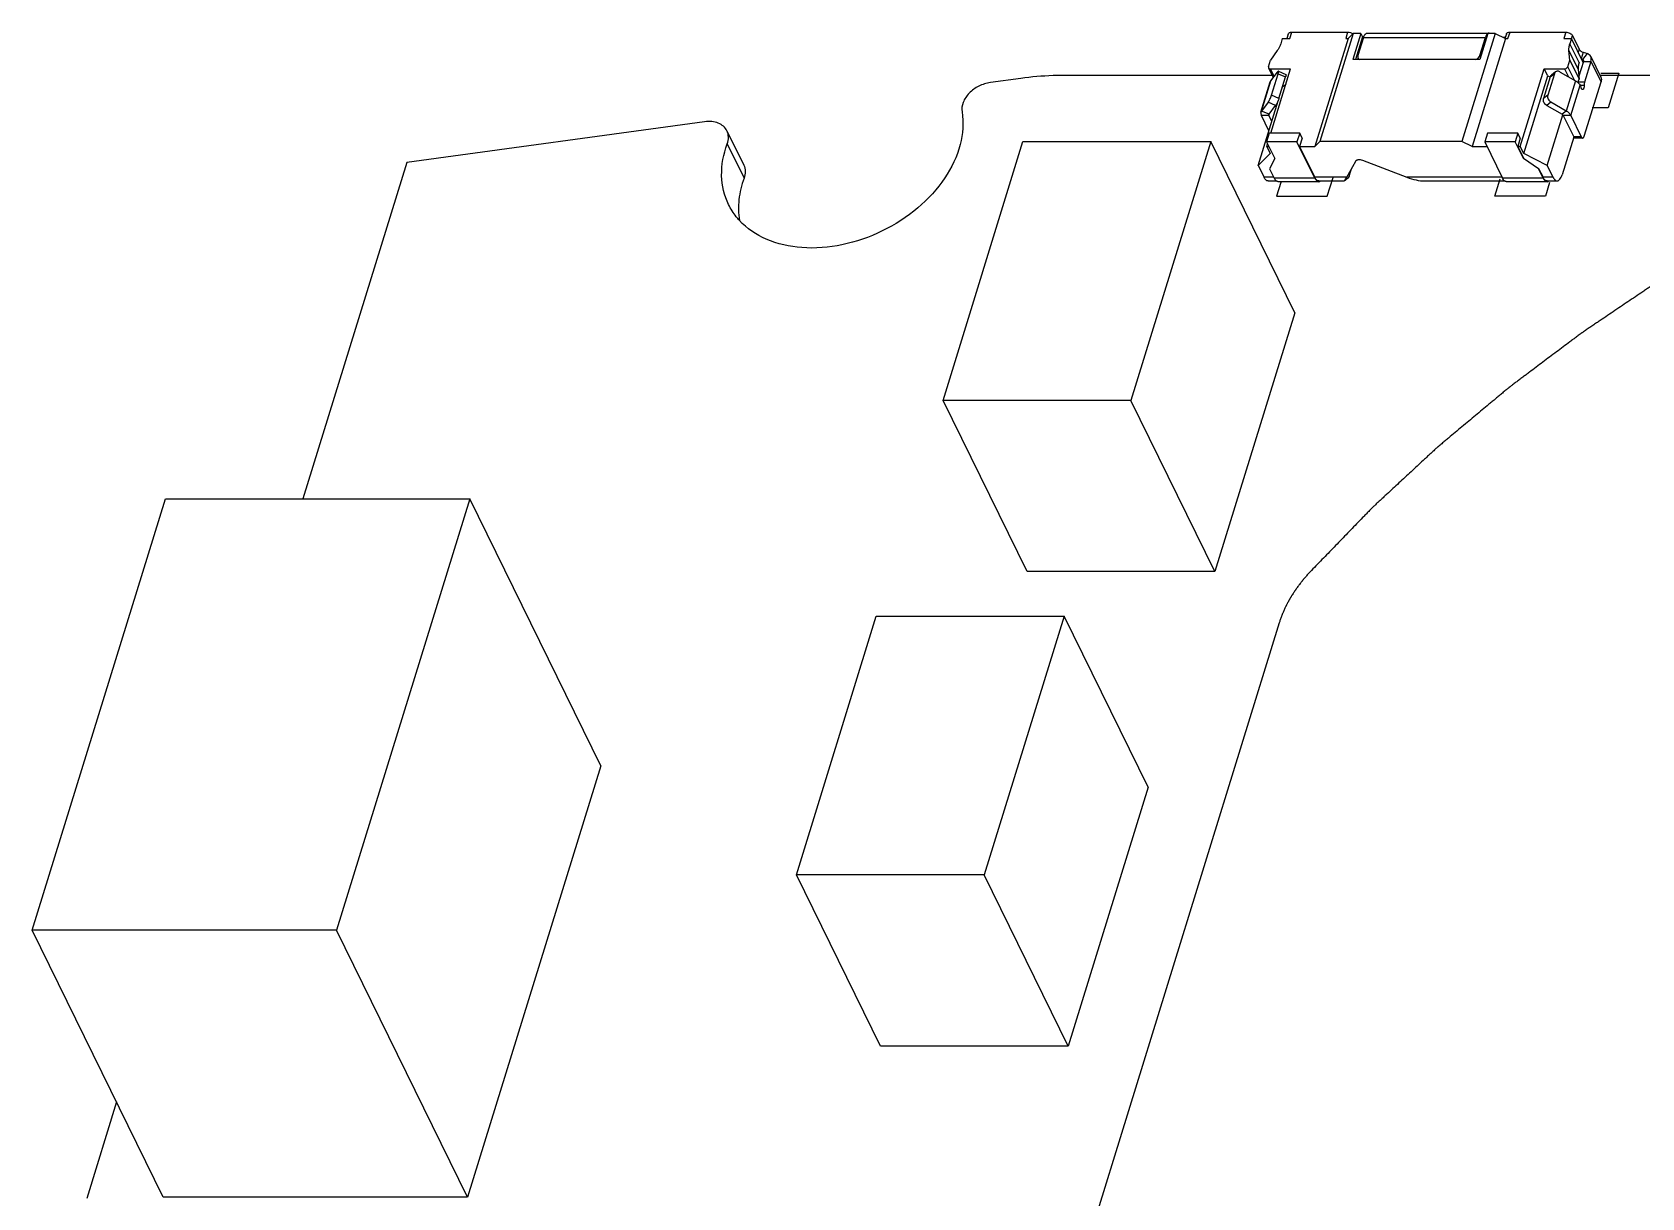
# Model space of a CAD drawing. Header units: millimetres. Extents: x 0 to 420, y 0 to 297.
# Drawn here: x 52.23 to 81.46, y 222.07 to 243.23 of the extents above; entities that cross this region are included whole.
import ezdxf

# ---------------------------------------------------------------- set-up
doc = ezdxf.new("R2010")
doc.units = ezdxf.units.MM
doc.header["$LTSCALE"] = 23.1
doc.layers.get('0').update_dxf_attribs({"linetype": 'CONTINUOUS'})

msp = doc.modelspace()

# ---------------------------------------------------------------- linework, layer by layer
at = {"color": 7, "linetype": 'CONTINUOUS'}
for p, q in [((75.037, 243.199), (75.011, 243.115)), ((75.102, 243.232), (76.115, 243.232)), ((76.217, 243.208), (75.612, 241.25)), ((76.125, 243.115), (76.217, 243.208)), ((76.355, 243.208), (76.21, 242.738)), ((76.355, 243.208), (76.217, 243.208)), ((76.355, 243.208), (76.386, 243.146)), ((76.466, 243.213), (78.676, 243.213)), ((78.796, 243.208), (78.191, 241.25)), ((78.658, 243.208), (78.513, 242.738)), ((78.796, 243.208), (78.658, 243.208)), ((78.796, 243.208), (78.98, 243.115)), ((78.998, 243.199), (78.972, 243.118)), ((79.063, 243.232), (80.076, 243.232)), ((80.198, 243.17), (80.32, 242.921)), ((74.837, 242.898), (74.714, 242.723)), ((74.928, 243.115), (74.899, 243.021)), ((74.928, 243.115), (75.066, 243.115)), ((76.125, 243.115), (75.52, 241.156)), ((76.079, 243.115), (76.125, 243.115)), ((76.405, 243.138), (76.302, 242.806)), ((76.389, 243.139), (76.405, 243.139)), ((78.98, 243.115), (78.375, 241.156)), ((78.513, 242.806), (78.615, 243.138)), ((78.98, 243.115), (79.026, 243.115)), ((80.039, 243.115), (80.178, 243.115)), ((80.149, 242.723), (80.134, 242.898)), ((80.178, 243.115), (80.149, 243.021)), ((80.389, 242.684), (80.178, 243.115)), ((74.678, 242.605), (74.714, 242.723)), ((74.679, 242.583), (74.765, 242.408)), ((78.513, 242.738), (76.21, 242.738)), ((76.298, 242.738), (76.305, 242.762)), ((76.304, 242.762), (76.316, 242.738)), ((80.112, 242.605), (80.149, 242.723)), ((80.149, 242.723), (80.316, 242.381)), ((80.395, 242.702), (80.312, 242.435)), ((80.393, 242.867), (80.357, 242.75)), ((80.465, 242.847), (80.378, 242.739)), ((80.533, 242.702), (80.416, 242.324)), ((80.528, 242.791), (80.711, 242.418)), ((70.179, 242.393), (69.628, 242.317)), ((74.746, 242.447), (70.959, 242.447)), ((74.541, 241.78), (74.71, 242.329)), ((74.712, 242.566), (75.08, 242.566)), ((74.72, 241.398), (75.08, 242.566)), ((74.721, 242.349), (74.841, 242.509)), ((74.732, 242.087), (74.853, 242.478)), ((74.858, 242.522), (74.993, 242.462)), ((74.867, 242.027), (74.988, 242.419)), ((74.929, 242.228), (74.997, 242.296)), ((79.25, 241.156), (79.686, 242.566)), ((79.311, 241.032), (79.747, 242.442)), ((79.793, 242.419), (79.672, 242.027)), ((79.747, 242.442), (79.686, 242.566)), ((79.686, 242.566), (80.054, 242.566)), ((79.747, 242.442), (79.793, 242.418)), ((79.87, 242.478), (79.748, 242.087)), ((79.89, 242.51), (79.814, 242.45)), ((79.976, 242.509), (80.253, 242.349)), ((80.297, 242.318), (80.316, 242.381)), ((80.302, 242.556), (80.316, 242.381)), ((80.412, 241.347), (80.716, 242.329)), ((88.562, 242.447), (80.711, 242.447)), ((80.349, 242.241), (80.336, 242.27)), ((74.49, 240.814), (74.852, 241.986)), ((74.684, 241.443), (74.548, 241.721)), ((74.672, 241.961), (74.552, 241.801)), ((74.738, 241.616), (74.686, 241.721)), ((74.687, 241.741), (74.807, 241.901)), ((79.73, 241.901), (80.007, 241.741)), ((79.74, 240.814), (80.023, 241.729)), ((80.084, 241.801), (79.807, 241.961)), ((80.026, 241.725), (80.028, 241.721)), ((80.028, 241.721), (80.219, 241.331)), ((80.166, 241.721), (80.358, 241.331)), ((64.439, 241.607), (59.033, 240.867)), ((64.845, 241.441), (65.15, 240.819)), ((68.768, 236.547), (70.22, 241.247)), ((70.22, 241.247), (73.628, 241.247)), ((73.628, 241.247), (72.176, 236.547)), ((75.153, 238.139), (73.628, 241.247)), ((74.691, 241.398), (74.643, 241.242)), ((74.643, 241.242), (74.792, 240.937)), ((75.195, 241.242), (74.643, 241.242)), ((74.645, 241.156), (74.66, 241.206)), ((74.645, 241.156), (74.706, 241.032)), ((74.645, 241.156), (74.685, 241.156)), ((75.244, 241.398), (74.691, 241.398)), ((75.244, 241.398), (75.195, 241.242)), ((75.519, 240.583), (75.195, 241.242)), ((75.289, 241.305), (75.243, 241.156)), ((75.243, 241.156), (75.518, 240.597)), ((75.243, 241.156), (75.52, 241.156)), ((75.289, 241.305), (75.244, 241.398)), ((75.612, 241.25), (75.52, 241.156)), ((78.191, 241.25), (75.612, 241.25)), ((78.375, 241.156), (78.191, 241.25)), ((78.375, 241.156), (78.645, 241.156)), ((78.652, 241.398), (78.603, 241.242)), ((78.603, 241.242), (78.927, 240.583)), ((79.156, 241.242), (78.603, 241.242)), ((79.204, 241.398), (78.652, 241.398)), ((79.204, 241.398), (79.156, 241.242)), ((79.305, 240.937), (79.156, 241.242)), ((79.25, 241.305), (79.204, 241.398)), ((79.25, 241.305), (79.204, 241.156)), ((79.204, 241.156), (79.308, 240.945)), ((79.204, 241.156), (79.25, 241.156)), ((79.311, 241.032), (79.25, 241.156)), ((80.222, 241.327), (80.011, 240.645)), ((80.382, 241.31), (80.244, 241.31)), ((59.033, 240.867), (57.147, 234.762)), ((74.706, 241.032), (74.49, 240.814)), ((74.792, 240.937), (74.699, 240.751)), ((74.702, 240.759), (74.791, 240.938)), ((76.1, 240.597), (76.261, 240.892)), ((76.382, 240.908), (77.192, 240.597)), ((79.308, 240.945), (79.305, 240.937)), ((79.581, 240.751), (79.305, 240.937)), ((79.308, 240.945), (79.583, 240.759)), ((79.74, 240.814), (79.311, 241.032)), ((74.49, 240.814), (74.597, 240.597)), ((74.67, 240.532), (74.82, 240.532)), ((74.699, 240.751), (74.782, 240.583)), ((75.591, 240.532), (76.052, 240.532)), ((76.052, 240.532), (76.053, 240.532)), ((76.067, 240.541), (76.058, 240.535)), ((76.151, 240.645), (76.184, 240.752)), ((77.51, 240.532), (78.964, 240.532)), ((79.583, 240.759), (79.581, 240.751)), ((79.663, 240.583), (79.581, 240.751)), ((79.583, 240.759), (79.663, 240.597)), ((79.735, 240.532), (79.92, 240.532)), ((79.847, 240.597), (79.74, 240.814)), ((75.591, 240.518), (74.854, 240.518)), ((79.736, 240.518), (78.999, 240.518)), ((75.153, 238.139), (73.701, 233.439)), ((70.293, 233.439), (68.768, 236.547)), ((72.176, 236.547), (68.768, 236.547)), ((73.701, 233.439), (72.176, 236.547)), ((52.23, 226.929), (54.651, 234.762)), ((54.651, 234.762), (60.177, 234.762)), ((60.177, 234.762), (57.756, 226.929)), ((62.556, 229.914), (60.177, 234.762)), ((73.701, 233.439), (70.293, 233.439)), ((66.105, 227.93), (67.557, 232.63)), ((67.557, 232.63), (70.965, 232.63)), ((70.965, 232.63), (69.513, 227.93)), ((72.49, 229.522), (70.965, 232.63)), ((62.556, 229.914), (60.136, 222.08)), ((72.49, 229.522), (71.038, 224.822)), ((67.63, 224.822), (66.105, 227.93)), ((69.513, 227.93), (66.105, 227.93)), ((71.038, 224.822), (69.513, 227.93)), ((54.609, 222.08), (52.23, 226.929)), ((57.756, 226.929), (52.23, 226.929)), ((60.136, 222.08), (57.756, 226.929)), ((71.038, 224.822), (67.63, 224.822)), ((53.762, 223.808), (53.22, 222.055)), ((60.136, 222.08), (54.609, 222.08))]:
    msp.add_line(p, q, dxfattribs=at)
at = {"color": 9, "linetype": 'CONTINUOUS'}
for p, q in [((75.066, 243.115), (75.102, 243.232)), ((76.115, 243.232), (76.079, 243.115)), ((79.026, 243.115), (79.063, 243.232)), ((80.076, 243.232), (80.039, 243.115)), ((80.18, 243.11), (80.198, 243.17)), ((76.386, 243.146), (76.26, 242.738)), ((76.405, 243.138), (78.615, 243.138)), ((78.615, 243.138), (78.628, 243.111)), ((80.134, 242.898), (80.302, 242.556)), ((80.317, 242.68), (80.149, 243.021)), ((80.32, 242.921), (80.302, 242.861)), ((78.526, 242.779), (78.513, 242.806)), ((80.232, 242.362), (80.112, 242.605)), ((80.395, 242.702), (80.533, 242.702)), ((80.533, 242.702), (80.716, 242.329)), ((74.552, 241.801), (74.721, 242.349)), ((74.78, 242.428), (74.712, 242.566)), ((74.853, 242.478), (74.988, 242.419)), ((79.793, 242.419), (79.87, 242.478)), ((80.054, 242.566), (80.124, 242.424)), ((80.253, 242.349), (80.084, 241.801)), ((80.416, 242.324), (80.299, 242.324)), ((74.867, 242.027), (74.732, 242.087)), ((79.748, 242.087), (79.672, 242.027)), ((80.166, 241.721), (80.336, 242.27)), ((80.336, 242.27), (80.409, 242.27)), ((74.686, 241.721), (74.548, 241.721)), ((74.687, 241.741), (74.552, 241.801)), ((74.807, 241.901), (74.672, 241.961)), ((74.686, 241.721), (74.696, 241.753)), ((79.807, 241.961), (79.73, 241.901)), ((80.084, 241.801), (80.007, 241.741)), ((80.166, 241.721), (80.028, 241.721)), ((64.85, 241.202), (65.155, 240.58)), ((80.358, 241.331), (80.219, 241.331)), ((74.775, 240.597), (74.597, 240.597)), ((75.519, 240.583), (74.782, 240.583)), ((76.1, 240.597), (75.518, 240.597)), ((75.521, 240.591), (75.519, 240.583)), ((78.92, 240.597), (77.192, 240.597)), ((79.663, 240.583), (78.927, 240.583)), ((79.847, 240.597), (79.663, 240.597)), ((79.666, 240.591), (79.663, 240.583))]:
    msp.add_line(p, q, dxfattribs=at)
at = {"color": 4, "linetype": 'CONTINUOUS'}
for p, q in [((80.711, 242.486), (81.04, 242.486)), ((81.04, 242.486), (80.847, 241.859)), ((80.847, 241.859), (80.556, 241.859)), ((75.745, 240.254), (75.85, 240.594)), ((78.785, 240.254), (78.882, 240.568)), ((74.901, 240.503), (74.824, 240.254)), ((74.824, 240.254), (75.745, 240.254)), ((79.706, 240.254), (78.785, 240.254)), ((79.783, 240.503), (79.706, 240.254)), ((74.87, 232.505), (63.683, 196.301))]:
    msp.add_line(p, q, dxfattribs=at)
at = {"color": 7, "linetype": 'CONTINUOUS'}
for centre, radius, start, end in [((78.676, 243.182), 0.031, 90.0987, 101.7926), ((76.235, 243.072), 0.168, 23.5833, 26.1511), ((76.244, 243.076), 0.158, 20.9452, 23.5834), ((76.251, 243.078), 0.151, 19.529, 20.9355), ((76.671, 243.055), 0.278, 162.543, 162.828), ((80.545, 243.072), 0.373, 239.6973, 243.3773), ((80.288, 241.365), 0.0766, 206.0821, 209.788), ((75.738, 240.705), 0.245, 206.1268, 207.7244), ((76.002, 240.692), 0.157, 337.1308, 342.7855), ((79.883, 240.705), 0.245, 206.1268, 207.7244)]:
    msp.add_arc(centre, radius, start, end, dxfattribs=at)
for centre, major_axis, ratio, start_param, end_param in [((76.172, 240.832), (0.122, 0.3), 0.099584, 3.209758, 3.852756), ((77.265, 240.832), (0.483, -0.196), 0.470747, -1.53043, -0.859633)]:
    msp.add_ellipse(centre, major_axis=major_axis, ratio=ratio, start_param=start_param, end_param=end_param, dxfattribs=at)
for points, knots in [([(75.037, 243.199), (75.038, 243.204), (75.045, 243.214), (75.06, 243.225), (75.079, 243.231), (75.094, 243.232), (75.102, 243.232)], [0, 0, 0, 0, 0.202211, 0.429996, 0.696233, 1, 1, 1, 1]), ([(76.115, 243.232), (76.132, 243.232), (76.166, 243.226), (76.197, 243.211), (76.211, 243.201)], [0, 0, 0, 0, 0.502839, 1, 1, 1, 1]), ([(76.405, 243.139), (76.408, 243.15), (76.416, 243.169), (76.428, 243.19), (76.44, 243.202), (76.448, 243.208), (76.457, 243.212), (76.463, 243.213), (76.466, 243.213)], [0, 0, 0, 0, 0.331431, 0.604867, 0.719848, 0.821871, 0.913754, 1, 1, 1, 1]), ([(78.644, 243.195), (78.637, 243.188), (78.626, 243.169), (78.619, 243.149), (78.615, 243.138)], [0, 0, 0, 0, 0.44946, 1, 1, 1, 1]), ([(78.658, 243.208), (78.657, 243.207), (78.651, 243.203), (78.647, 243.199), (78.644, 243.195)], [0, 0, 0, 0, 0.231286, 1, 1, 1, 1]), ([(78.67, 243.213), (78.669, 243.212), (78.665, 243.211), (78.661, 243.21), (78.659, 243.208)], [0, 0, 0, 0, 0.240859, 1, 1, 1, 1]), ([(78.694, 243.208), (78.692, 243.209), (78.687, 243.212), (78.681, 243.213), (78.676, 243.213)], [0, 0, 0, 0, 0.264969, 1, 1, 1, 1]), ([(78.998, 243.199), (78.999, 243.204), (79.005, 243.214), (79.02, 243.225), (79.04, 243.231), (79.055, 243.232), (79.063, 243.232)], [0, 0, 0, 0, 0.202241, 0.430065, 0.69618, 1, 1, 1, 1]), ([(80.076, 243.232), (80.088, 243.232), (80.114, 243.229), (80.15, 243.216), (80.179, 243.196), (80.194, 243.179), (80.198, 243.17)], [0, 0, 0, 0, 0.264742, 0.536643, 0.788515, 1, 1, 1, 1]), ([(74.899, 243.021), (74.895, 243.011), (74.88, 242.967), (74.857, 242.926), (74.837, 242.898)], [0, 0, 0, 0, 0.240709, 1, 1, 1, 1]), ([(76.393, 243.129), (76.394, 243.127), (76.395, 243.123), (76.397, 243.118), (76.398, 243.114)], [0, 0, 0, 0, 0.254078, 1, 1, 1, 1]), ([(78.932, 243.139), (78.942, 243.139), (78.961, 243.141), (78.978, 243.15), (78.984, 243.155)], [0, 0, 0, 0, 0.548112, 1, 1, 1, 1]), ([(80.134, 242.898), (80.132, 242.918), (80.133, 242.96), (80.142, 243.001), (80.149, 243.021)], [0, 0, 0, 0, 0.4879, 1, 1, 1, 1]), ([(80.32, 242.921), (80.323, 242.915), (80.331, 242.904), (80.355, 242.884), (80.377, 242.873), (80.393, 242.867)], [0, 0, 0, 0, 0.211676, 0.454044, 1, 1, 1, 1]), ([(74.678, 242.605), (74.677, 242.602), (74.676, 242.594), (74.678, 242.587), (74.679, 242.583)], [0, 0, 0, 0, 0.51736, 1, 1, 1, 1]), ([(74.679, 242.583), (74.681, 242.581), (74.684, 242.576), (74.695, 242.568), (74.705, 242.566), (74.712, 242.566)], [0, 0, 0, 0, 0.227729, 0.466766, 1, 1, 1, 1]), ([(76.302, 242.806), (76.3, 242.798), (76.298, 242.783), (76.301, 242.768), (76.304, 242.762)], [0, 0, 0, 0, 0.51736, 1, 1, 1, 1]), ([(76.304, 242.762), (76.307, 242.757), (76.313, 242.747), (76.323, 242.74), (76.328, 242.738)], [0, 0, 0, 0, 0.489219, 1, 1, 1, 1]), ([(78.445, 242.738), (78.461, 242.744), (78.489, 242.763), (78.508, 242.791), (78.513, 242.806)], [0, 0, 0, 0, 0.526393, 1, 1, 1, 1]), ([(80.054, 242.566), (80.06, 242.566), (80.073, 242.568), (80.095, 242.579), (80.109, 242.594), (80.112, 242.605)], [0, 0, 0, 0, 0.25493, 0.51963, 1, 1, 1, 1]), ([(80.317, 242.68), (80.31, 242.659), (80.301, 242.618), (80.3, 242.576), (80.302, 242.556)], [0, 0, 0, 0, 0.5121, 1, 1, 1, 1]), ([(80.378, 242.739), (80.381, 242.737), (80.387, 242.733), (80.392, 242.728), (80.393, 242.724)], [0, 0, 0, 0, 0.516232, 1, 1, 1, 1]), ([(80.393, 242.867), (80.406, 242.865), (80.43, 242.86), (80.454, 242.851), (80.465, 242.847)], [0, 0, 0, 0, 0.520385, 1, 1, 1, 1]), ([(80.393, 242.724), (80.395, 242.721), (80.397, 242.714), (80.396, 242.706), (80.395, 242.702)], [0, 0, 0, 0, 0.482578, 1, 1, 1, 1]), ([(80.528, 242.791), (80.522, 242.803), (80.504, 242.826), (80.479, 242.841), (80.465, 242.847)], [0, 0, 0, 0, 0.483725, 1, 1, 1, 1]), ([(80.533, 242.702), (80.537, 242.717), (80.542, 242.748), (80.534, 242.778), (80.528, 242.791)], [0, 0, 0, 0, 0.517434, 1, 1, 1, 1]), ([(69.628, 242.317), (69.556, 242.308), (69.414, 242.262), (69.239, 242.136), (69.124, 241.971), (69.103, 241.842), (69.113, 241.786)], [0, 0, 0, 0, 0.27088, 0.540774, 0.786725, 1, 1, 1, 1]), ([(70.959, 242.447), (70.894, 242.447), (70.634, 242.442), (70.373, 242.419), (70.179, 242.393)], [0, 0, 0, 0, 0.246376, 1, 1, 1, 1]), ([(74.71, 242.329), (74.711, 242.33), (74.714, 242.338), (74.718, 242.345), (74.721, 242.349)], [0, 0, 0, 0, 0.247475, 1, 1, 1, 1]), ([(74.858, 242.522), (74.857, 242.523), (74.854, 242.522), (74.851, 242.52), (74.846, 242.515), (74.843, 242.511), (74.841, 242.509)], [0, 0, 0, 0, 0.129599, 0.329559, 0.62008, 1, 1, 1, 1]), ([(74.853, 242.478), (74.855, 242.484), (74.857, 242.492), (74.859, 242.502), (74.86, 242.509), (74.86, 242.514), (74.86, 242.518), (74.859, 242.522), (74.858, 242.522)], [0, 0, 0, 0, 0.391317, 0.554778, 0.693586, 0.806722, 0.893913, 1, 1, 1, 1]), ([(74.993, 242.462), (74.994, 242.462), (74.996, 242.458), (74.996, 242.454), (74.995, 242.449), (74.994, 242.443), (74.992, 242.432), (74.99, 242.424), (74.988, 242.419)], [0, 0, 0, 0, 0.106087, 0.193278, 0.306414, 0.445222, 0.608682, 1, 1, 1, 1]), ([(79.793, 242.419), (79.795, 242.425), (79.8, 242.436), (79.809, 242.446), (79.814, 242.45)], [0, 0, 0, 0, 0.509408, 1, 1, 1, 1]), ([(79.89, 242.51), (79.886, 242.506), (79.877, 242.496), (79.871, 242.485), (79.87, 242.478)], [0, 0, 0, 0, 0.490592, 1, 1, 1, 1]), ([(79.976, 242.509), (79.969, 242.513), (79.954, 242.52), (79.931, 242.524), (79.909, 242.521), (79.896, 242.514), (79.89, 242.51)], [0, 0, 0, 0, 0.275555, 0.532594, 0.771788, 1, 1, 1, 1]), ([(80.253, 242.349), (80.256, 242.348), (80.265, 242.343), (80.274, 242.337), (80.28, 242.332)], [0, 0, 0, 0, 0.254608, 1, 1, 1, 1]), ([(80.28, 242.332), (80.282, 242.331), (80.288, 242.326), (80.293, 242.322), (80.297, 242.318)], [0, 0, 0, 0, 0.254797, 1, 1, 1, 1]), ([(80.297, 242.318), (80.301, 242.314), (80.316, 242.3), (80.329, 242.283), (80.336, 242.27)], [0, 0, 0, 0, 0.270848, 1, 1, 1, 1]), ([(80.416, 242.324), (80.413, 242.316), (80.41, 242.298), (80.409, 242.28), (80.409, 242.27)], [0, 0, 0, 0, 0.475929, 1, 1, 1, 1]), ([(80.711, 242.418), (80.717, 242.405), (80.725, 242.375), (80.72, 242.344), (80.716, 242.329)], [0, 0, 0, 0, 0.482557, 1, 1, 1, 1]), ([(74.672, 241.961), (74.678, 241.969), (74.689, 241.987), (74.705, 242.018), (74.72, 242.052), (74.728, 242.075), (74.732, 242.087)], [0, 0, 0, 0, 0.205451, 0.466559, 0.745111, 1, 1, 1, 1]), ([(74.867, 242.027), (74.866, 242.024), (74.862, 242.01), (74.856, 241.996), (74.852, 241.986)], [0, 0, 0, 0, 0.230538, 1, 1, 1, 1]), ([(79.73, 241.901), (79.719, 241.907), (79.699, 241.924), (79.678, 241.956), (79.667, 241.992), (79.669, 242.016), (79.672, 242.027)], [0, 0, 0, 0, 0.2589, 0.521677, 0.772241, 1, 1, 1, 1]), ([(79.748, 242.087), (79.745, 242.076), (79.744, 242.052), (79.754, 242.016), (79.776, 241.984), (79.796, 241.967), (79.807, 241.961)], [0, 0, 0, 0, 0.227759, 0.478324, 0.7411, 1, 1, 1, 1]), ([(80.356, 242.223), (80.355, 242.225), (80.354, 242.231), (80.352, 242.237), (80.349, 242.241)], [0, 0, 0, 0, 0.270104, 1, 1, 1, 1]), ([(80.362, 242.206), (80.362, 242.207), (80.359, 242.213), (80.357, 242.219), (80.356, 242.223)], [0, 0, 0, 0, 0.229268, 1, 1, 1, 1]), ([(80.38, 242.19), (80.379, 242.19), (80.375, 242.19), (80.37, 242.194), (80.366, 242.199), (80.363, 242.203), (80.362, 242.206)], [0, 0, 0, 0, 0.195365, 0.417894, 0.684576, 1, 1, 1, 1]), ([(80.409, 242.27), (80.41, 242.26), (80.409, 242.245), (80.406, 242.226), (80.402, 242.214), (80.398, 242.204), (80.393, 242.196), (80.387, 242.191), (80.382, 242.19), (80.38, 242.19)], [0, 0, 0, 0, 0.333296, 0.488505, 0.628948, 0.7507, 0.851497, 0.932385, 1, 1, 1, 1]), ([(69.113, 241.786), (69.144, 241.589), (69.111, 241.156), (68.816, 240.548), (68.321, 240.01), (67.677, 239.595), (66.954, 239.343), (66.226, 239.284), (65.567, 239.426), (65.206, 239.668), (65.072, 239.814)], [0, 0, 0, 0, 0.107894, 0.228168, 0.360648, 0.500353, 0.639987, 0.772271, 0.892309, 1, 1, 1, 1]), ([(74.541, 241.78), (74.538, 241.771), (74.537, 241.75), (74.543, 241.731), (74.548, 241.721)], [0, 0, 0, 0, 0.47401, 1, 1, 1, 1]), ([(74.552, 241.801), (74.55, 241.799), (74.546, 241.793), (74.543, 241.786), (74.541, 241.78)], [0, 0, 0, 0, 0.254555, 1, 1, 1, 1]), ([(74.686, 241.721), (74.685, 241.724), (74.683, 241.728), (74.683, 241.734), (74.684, 241.736)], [0, 0, 0, 0, 0.52599, 1, 1, 1, 1]), ([(74.852, 241.986), (74.845, 241.969), (74.834, 241.946), (74.819, 241.918), (74.811, 241.906), (74.807, 241.901)], [0, 0, 0, 0, 0.55767, 0.802267, 1, 1, 1, 1]), ([(80.007, 241.741), (80.009, 241.74), (80.016, 241.736), (80.022, 241.73), (80.026, 241.725)], [0, 0, 0, 0, 0.272833, 1, 1, 1, 1]), ([(80.166, 241.721), (80.158, 241.737), (80.134, 241.768), (80.102, 241.791), (80.084, 241.801)], [0, 0, 0, 0, 0.458999, 1, 1, 1, 1]), ([(64.845, 241.441), (64.83, 241.472), (64.785, 241.53), (64.687, 241.588), (64.567, 241.615), (64.482, 241.613), (64.439, 241.607)], [0, 0, 0, 0, 0.221781, 0.458209, 0.717812, 1, 1, 1, 1]), ([(64.85, 241.202), (64.864, 241.242), (64.881, 241.324), (64.862, 241.406), (64.845, 241.441)], [0, 0, 0, 0, 0.519676, 1, 1, 1, 1]), ([(64.875, 240.102), (64.795, 240.263), (64.708, 240.642), (64.783, 241.019), (64.85, 241.202)], [0, 0, 0, 0, 0.480159, 1, 1, 1, 1]), ([(80.244, 241.31), (80.242, 241.31), (80.237, 241.31), (80.232, 241.314), (80.226, 241.32), (80.223, 241.324), (80.222, 241.327)], [0, 0, 0, 0, 0.202466, 0.427681, 0.691374, 1, 1, 1, 1]), ([(80.358, 241.331), (80.359, 241.328), (80.362, 241.322), (80.368, 241.315), (80.375, 241.311), (80.38, 241.31), (80.382, 241.31)], [0, 0, 0, 0, 0.315553, 0.582155, 0.804624, 1, 1, 1, 1]), ([(80.382, 241.31), (80.385, 241.31), (80.392, 241.312), (80.4, 241.32), (80.407, 241.332), (80.411, 241.342), (80.412, 241.347)], [0, 0, 0, 0, 0.176398, 0.392875, 0.667548, 1, 1, 1, 1]), ([(76.261, 240.892), (76.263, 240.896), (76.268, 240.902), (76.279, 240.91), (76.293, 240.915), (76.315, 240.92), (76.345, 240.919), (76.37, 240.912), (76.382, 240.908)], [0, 0, 0, 0, 0.08991, 0.189132, 0.300248, 0.423849, 0.701367, 1, 1, 1, 1]), ([(65.155, 240.58), (65.109, 240.455), (65.046, 240.201), (65.051, 239.939), (65.072, 239.815)], [0, 0, 0, 0, 0.515911, 1, 1, 1, 1]), ([(65.15, 240.819), (65.167, 240.784), (65.186, 240.702), (65.169, 240.62), (65.155, 240.58)], [0, 0, 0, 0, 0.480324, 1, 1, 1, 1]), ([(74.67, 240.532), (74.663, 240.532), (74.649, 240.535), (74.629, 240.549), (74.611, 240.57), (74.602, 240.587), (74.597, 240.597)], [0, 0, 0, 0, 0.19545, 0.417882, 0.684135, 1, 1, 1, 1]), ([(74.819, 240.531), (74.812, 240.538), (74.798, 240.554), (74.787, 240.572), (74.782, 240.583)], [0, 0, 0, 0, 0.452747, 1, 1, 1, 1]), ([(74.842, 240.52), (74.84, 240.52), (74.832, 240.523), (74.824, 240.527), (74.819, 240.531)], [0, 0, 0, 0, 0.235309, 1, 1, 1, 1]), ([(75.519, 240.583), (75.523, 240.573), (75.533, 240.556), (75.551, 240.535), (75.57, 240.521), (75.585, 240.518), (75.591, 240.518)], [0, 0, 0, 0, 0.315865, 0.582118, 0.80455, 1, 1, 1, 1]), ([(75.591, 240.532), (75.584, 240.532), (75.571, 240.535), (75.552, 240.547), (75.535, 240.566), (75.526, 240.582), (75.521, 240.591)], [0, 0, 0, 0, 0.198627, 0.422308, 0.687331, 1, 1, 1, 1]), ([(75.605, 240.52), (75.606, 240.52), (75.614, 240.523), (75.621, 240.528), (75.626, 240.531)], [0, 0, 0, 0, 0.235532, 1, 1, 1, 1]), ([(76.116, 240.583), (76.108, 240.574), (76.093, 240.559), (76.076, 240.546), (76.067, 240.541)], [0, 0, 0, 0, 0.555303, 1, 1, 1, 1]), ([(76.146, 240.631), (76.144, 240.626), (76.136, 240.609), (76.125, 240.594), (76.116, 240.583)], [0, 0, 0, 0, 0.259917, 1, 1, 1, 1]), ([(78.964, 240.531), (78.957, 240.538), (78.942, 240.554), (78.932, 240.572), (78.927, 240.583)], [0, 0, 0, 0, 0.452747, 1, 1, 1, 1]), ([(78.986, 240.52), (78.985, 240.52), (78.977, 240.523), (78.969, 240.527), (78.964, 240.531)], [0, 0, 0, 0, 0.235309, 1, 1, 1, 1]), ([(79.663, 240.583), (79.668, 240.573), (79.678, 240.556), (79.696, 240.535), (79.715, 240.521), (79.729, 240.518), (79.736, 240.518)], [0, 0, 0, 0, 0.315865, 0.582118, 0.80455, 1, 1, 1, 1]), ([(79.735, 240.532), (79.729, 240.532), (79.716, 240.535), (79.697, 240.547), (79.68, 240.566), (79.67, 240.582), (79.666, 240.591)], [0, 0, 0, 0, 0.198627, 0.422308, 0.687331, 1, 1, 1, 1]), ([(79.749, 240.52), (79.751, 240.52), (79.759, 240.523), (79.766, 240.528), (79.771, 240.531)], [0, 0, 0, 0, 0.235532, 1, 1, 1, 1]), ([(79.847, 240.597), (79.852, 240.587), (79.862, 240.57), (79.879, 240.549), (79.899, 240.535), (79.913, 240.532), (79.92, 240.532)], [0, 0, 0, 0, 0.315865, 0.582118, 0.80455, 1, 1, 1, 1]), ([(79.92, 240.532), (79.924, 240.532), (79.933, 240.533), (79.946, 240.539), (79.959, 240.549), (79.976, 240.567), (79.995, 240.6), (80.006, 240.629), (80.011, 240.645)], [0, 0, 0, 0, 0.085909, 0.177536, 0.279417, 0.394393, 0.668117, 1, 1, 1, 1]), ([(74.854, 240.518), (74.851, 240.518), (74.847, 240.518), (74.843, 240.519), (74.842, 240.52)], [0, 0, 0, 0, 0.746168, 1, 1, 1, 1]), ([(75.591, 240.518), (75.595, 240.518), (75.599, 240.518), (75.603, 240.519), (75.605, 240.52)], [0, 0, 0, 0, 0.745774, 1, 1, 1, 1]), ([(78.999, 240.518), (78.996, 240.518), (78.992, 240.518), (78.987, 240.519), (78.986, 240.52)], [0, 0, 0, 0, 0.746168, 1, 1, 1, 1]), ([(79.736, 240.518), (79.739, 240.518), (79.744, 240.518), (79.748, 240.519), (79.749, 240.52)], [0, 0, 0, 0, 0.745774, 1, 1, 1, 1]), ([(65.072, 239.814), (65.052, 239.836), (64.976, 239.924), (64.913, 240.024), (64.875, 240.102)], [0, 0, 0, 0, 0.252475, 1, 1, 1, 1])]:
    msp.add_open_spline(points, degree=3, knots=knots, dxfattribs=at)
msp.add_open_spline([(74.684, 241.736), (74.685, 241.738), (74.686, 241.74), (74.687, 241.741)], degree=3, dxfattribs=at)
at = {"color": 4, "linetype": 'CONTINUOUS'}
for points, knots in [([(83.2, 239.586), (83.112, 239.533), (82.935, 239.426), (82.714, 239.292), (82.538, 239.185), (82.405, 239.105), (82.273, 239.025), (82.14, 238.945), (82.03, 238.878), (81.952, 238.831), (81.908, 238.804), (81.875, 238.784), (81.842, 238.764), (81.817, 238.749), (81.801, 238.739), (81.794, 238.735), (81.788, 238.732), (81.783, 238.728), (81.773, 238.721), (81.759, 238.712), (81.736, 238.697), (81.708, 238.678), (81.664, 238.648), (81.608, 238.61), (81.54, 238.564), (81.451, 238.504), (81.339, 238.428), (81.204, 238.338), (81.07, 238.247), (80.935, 238.156), (80.801, 238.065), (80.689, 237.99), (80.599, 237.929), (80.532, 237.884), (80.476, 237.846), (80.431, 237.816), (80.403, 237.797), (80.381, 237.782), (80.367, 237.772), (80.357, 237.766), (80.352, 237.762), (80.347, 237.758), (80.34, 237.753), (80.325, 237.742), (80.302, 237.724), (80.271, 237.702), (80.241, 237.679), (80.2, 237.648), (80.129, 237.594), (80.027, 237.518), (79.905, 237.426), (79.782, 237.334), (79.66, 237.242), (79.538, 237.15), (79.436, 237.074), (79.354, 237.013), (79.293, 236.967), (79.232, 236.921), (79.181, 236.882), (79.14, 236.852), (79.115, 236.833), (79.094, 236.817), (79.079, 236.806), (79.066, 236.796), (79.056, 236.789), (79.048, 236.783), (79.041, 236.776), (79.03, 236.768), (79.018, 236.757), (79.002, 236.745), (78.982, 236.727), (78.956, 236.706), (78.916, 236.672), (78.865, 236.63), (78.803, 236.578), (78.742, 236.527), (78.66, 236.459), (78.558, 236.374), (78.436, 236.272), (78.313, 236.17), (78.191, 236.067), (78.068, 235.965), (77.966, 235.88), (77.895, 235.82), (77.854, 235.786), (77.823, 235.761), (77.793, 235.735), (77.77, 235.716), (77.755, 235.703), (77.748, 235.698), (77.743, 235.694), (77.738, 235.69), (77.73, 235.682), (77.719, 235.672), (77.701, 235.655), (77.678, 235.633), (77.641, 235.599), (77.595, 235.557), (77.54, 235.506), (77.467, 235.438), (77.376, 235.353), (77.266, 235.251), (77.156, 235.149), (77.046, 235.048), (76.936, 234.946), (76.845, 234.861), (76.771, 234.793), (76.716, 234.742), (76.671, 234.7), (76.634, 234.666), (76.611, 234.644), (76.593, 234.627), (76.581, 234.617), (76.573, 234.609), (76.569, 234.605), (76.564, 234.6), (76.558, 234.594), (76.545, 234.58), (76.524, 234.559), (76.497, 234.531), (76.47, 234.503), (76.433, 234.465), (76.369, 234.399), (76.278, 234.305), (76.169, 234.192), (76.06, 234.079), (75.95, 233.966), (75.804, 233.816), (75.622, 233.628), (75.476, 233.477), (75.404, 233.402)], [0, 0, 0, 0, 0.03125, 0.0625, 0.078125, 0.09375, 0.109375, 0.125, 0.140625, 0.148438, 0.152344, 0.15625, 0.160156, 0.164062, 0.165039, 0.166016, 0.166504, 0.166992, 0.167969, 0.169922, 0.171875, 0.175781, 0.179688, 0.1875, 0.195312, 0.203125, 0.21875, 0.234375, 0.25, 0.265625, 0.28125, 0.296875, 0.304688, 0.3125, 0.320312, 0.324219, 0.328125, 0.330078, 0.332031, 0.333008, 0.333496, 0.333984, 0.334961, 0.335938, 0.339844, 0.34375, 0.347656, 0.351562, 0.359375, 0.375, 0.390625, 0.40625, 0.421875, 0.4375, 0.453125, 0.460938, 0.46875, 0.476562, 0.484375, 0.488281, 0.492188, 0.494141, 0.496094, 0.498047, 0.499023, 0.5, 0.500977, 0.501953, 0.503906, 0.505859, 0.507812, 0.511719, 0.515625, 0.523438, 0.53125, 0.539062, 0.546875, 0.5625, 0.578125, 0.59375, 0.609375, 0.625, 0.640625, 0.648438, 0.652344, 0.65625, 0.660156, 0.664062, 0.665039, 0.666016, 0.666504, 0.666992, 0.667969, 0.669922, 0.671875, 0.675781, 0.679688, 0.6875, 0.695312, 0.703125, 0.71875, 0.734375, 0.75, 0.765625, 0.78125, 0.796875, 0.804688, 0.8125, 0.820312, 0.824219, 0.828125, 0.830078, 0.832031, 0.833008, 0.833496, 0.833984, 0.834961, 0.835938, 0.839844, 0.84375, 0.847656, 0.851562, 0.859375, 0.875, 0.890625, 0.90625, 0.921875, 0.9375, 0.96875, 1, 1, 1, 1]), ([(75.404, 233.402), (75.389, 233.385), (75.367, 233.359), (75.338, 233.325), (75.319, 233.304), (75.305, 233.287), (75.296, 233.276), (75.289, 233.269), (75.286, 233.265), (75.282, 233.26), (75.278, 233.254), (75.268, 233.24), (75.252, 233.22), (75.231, 233.192), (75.211, 233.165), (75.195, 233.144), (75.185, 233.13), (75.18, 233.124), (75.177, 233.12), (75.174, 233.115), (75.169, 233.107), (75.161, 233.095), (75.149, 233.076), (75.133, 233.053), (75.118, 233.029), (75.106, 233.01), (75.097, 232.996), (75.089, 232.984), (75.084, 232.976), (75.081, 232.971), (75.078, 232.967), (75.077, 232.964), (75.074, 232.959), (75.07, 232.951), (75.063, 232.94), (75.056, 232.926), (75.046, 232.908), (75.033, 232.885), (75.021, 232.862), (75.011, 232.843), (75.004, 232.832), (75, 232.824), (74.997, 232.819), (74.995, 232.814), (74.992, 232.808), (74.986, 232.793), (74.976, 232.771), (74.963, 232.742), (74.949, 232.713), (74.939, 232.691), (74.933, 232.676), (74.93, 232.67), (74.928, 232.665), (74.926, 232.66), (74.923, 232.652), (74.918, 232.639), (74.911, 232.619), (74.902, 232.594), (74.888, 232.555), (74.878, 232.525), (74.87, 232.505)], [0, 0, 0, 0, 0.0625, 0.09375, 0.125, 0.140625, 0.15625, 0.164062, 0.167969, 0.171875, 0.179688, 0.1875, 0.21875, 0.25, 0.28125, 0.3125, 0.320312, 0.328125, 0.332031, 0.335938, 0.34375, 0.359375, 0.375, 0.40625, 0.4375, 0.453125, 0.46875, 0.484375, 0.492188, 0.496094, 0.5, 0.503906, 0.507812, 0.515625, 0.53125, 0.546875, 0.5625, 0.59375, 0.625, 0.640625, 0.65625, 0.664062, 0.667969, 0.671875, 0.679688, 0.6875, 0.71875, 0.75, 0.78125, 0.8125, 0.820312, 0.828125, 0.832031, 0.835938, 0.84375, 0.859375, 0.875, 0.90625, 0.9375, 1, 1, 1, 1])]:
    msp.add_open_spline(points, degree=3, knots=knots, dxfattribs=at)

doc.saveas('drawing.dxf')
